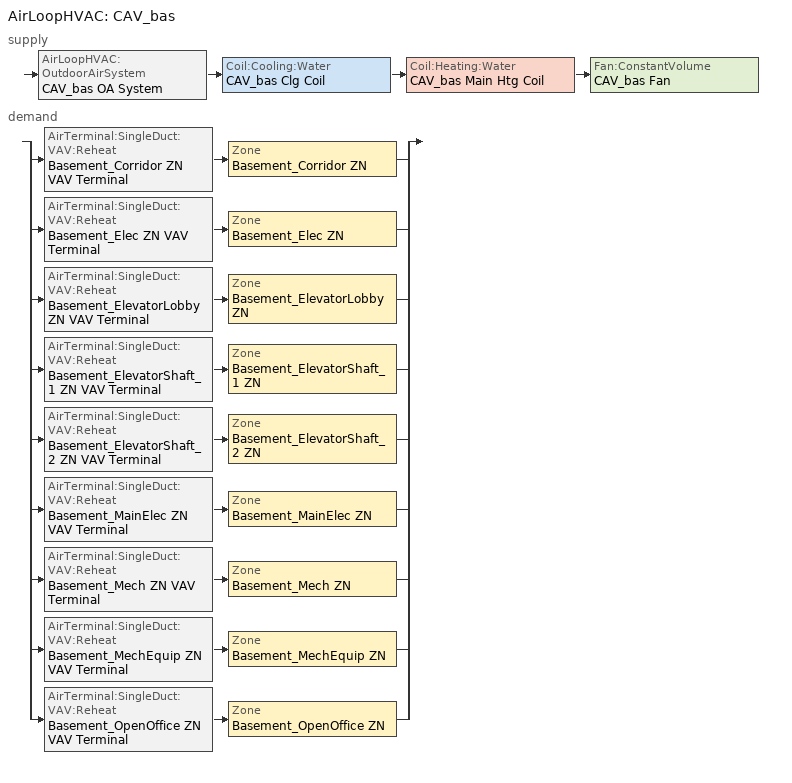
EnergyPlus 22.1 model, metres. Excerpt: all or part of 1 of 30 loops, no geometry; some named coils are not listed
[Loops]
AirLoopHVAC 'CAV_bas'
 supply: AirLoopHVAC:OutdoorAirSystem 'CAV_bas OA System' > Coil:Cooling:Water 'CAV_bas Clg Coil' > Coil:Heating:Water 'CAV_bas Main Htg Coil' > Fan:ConstantVolume 'CAV_bas Fan'
 demand: split
  | AirTerminal:SingleDuct:VAV:Reheat 'Basement_Corridor ZN VAV Terminal' > Zone 'Basement_Corridor ZN'
  | AirTerminal:SingleDuct:VAV:Reheat 'Basement_Elec ZN VAV Terminal' > Zone 'Basement_Elec ZN'
  | AirTerminal:SingleDuct:VAV:Reheat 'Basement_ElevatorLobby ZN VAV Terminal' > Zone 'Basement_ElevatorLobby ZN'
  | AirTerminal:SingleDuct:VAV:Reheat 'Basement_ElevatorShaft_1 ZN VAV Terminal' > Zone 'Basement_ElevatorShaft_1 ZN'
  | AirTerminal:SingleDuct:VAV:Reheat 'Basement_ElevatorShaft_2 ZN VAV Terminal' > Zone 'Basement_ElevatorShaft_2 ZN'
  | AirTerminal:SingleDuct:VAV:Reheat 'Basement_MainElec ZN VAV Terminal' > Zone 'Basement_MainElec ZN'
  | AirTerminal:SingleDuct:VAV:Reheat 'Basement_Mech ZN VAV Terminal' > Zone 'Basement_Mech ZN'
  | AirTerminal:SingleDuct:VAV:Reheat 'Basement_MechEquip ZN VAV Terminal' > Zone 'Basement_MechEquip ZN'
  | AirTerminal:SingleDuct:VAV:Reheat 'Basement_OpenOffice ZN VAV Terminal' > Zone 'Basement_OpenOffice ZN'
[ZoneControl:Thermostat] Temperature Difference Between Cutout And Setpoint {deltaC}=0
Name | Zone or ZoneList | Control Type Schedule | Control 1
Basement_Corridor ZN Thermostat | Basement_Corridor ZN | Basement_Corridor ZN Thermostat Schedule | Corridor Thermostat 1
Basement_Elec ZN Thermostat | Basement_Elec ZN | Basement_Elec ZN Thermostat Schedule | Elec/MechRoom Thermostat 1
Basement_ElevatorLobby ZN Thermostat | Basement_ElevatorLobby ZN | Basement_ElevatorLobby ZN Thermostat Schedule | Elevator Lobby Thermostat 1
Basement_MainElec ZN Thermostat | Basement_MainElec ZN | Basement_MainElec ZN Thermostat Schedule | Main Electrical Thermostat 1
Basement_Mech ZN Thermostat | Basement_Mech ZN | Basement_Mech ZN Thermostat Schedule | Elec/MechRoom Thermostat 2
Basement_MechEquip ZN Thermostat | Basement_MechEquip ZN | Basement_MechEquip ZN Thermostat Schedule | Main Mechanical Thermostat 1
Basement_OpenOffice ZN Thermostat | Basement_OpenOffice ZN | Basement_OpenOffice ZN Thermostat Schedule | OpenOffice Thermostat 1
[ThermostatSetpoint:DualSetpoint]
Name | Heating Setpoint Temperature Schedule | Cooling Setpoint Temperature Schedule
Corridor Thermostat 1; Elec/MechRoom Thermostat 1; Elevator Lobby Thermostat 1; Main Electrical Thermostat 1; Elec/MechRoom Thermostat 2; Main Mechanical Thermostat 1 | OfficeLarge HTGSETP_SCH_YES_OPTIMUM | OfficeLarge CLGSETP_SCH_NO_SETBACK
OpenOffice Thermostat 1 | OfficeLarge HTGSETP_SCH_YES_OPTIMUM - occupant standby mode | OfficeLarge CLGSETP_SCH_NO_SETBACK - occupant standby mode
[AirTerminal:SingleDuct:VAV:Reheat] Availability Schedule=Always On Discrete; Maximum Air Flow Rate {m3/s}=Autosize; Fixed Minimum Air Flow Rate {m3/s}=0; Maximum Hot Water or Steam Flow Rate {m3/s}=Autosize; Minimum Hot Water or Steam Flow Rate {m3/s}=0; Convergence Tolerance=0.001; Damper Heating Action=ReverseWithLimits; Maximum Flow per Zone Floor Area During Reheat {m3/s-m2}=0; Maximum Flow Fraction During Reheat=0.5; Maximum Reheat Air Temperature {C}=50
Name | Zone Minimum Air Flow Input Method | Constant Minimum Air Flow Fraction | Reheat Coil | Minimum Air Flow Fraction Schedule
Basement_Corridor ZN VAV Terminal | Constant | 0.2 | Basement_Corridor ZN Reheat Coil
Basement_Elec ZN VAV Terminal | Constant | 0.2 | Basement_Elec ZN Reheat Coil
Basement_ElevatorLobby ZN VAV Terminal | Constant | 0.2 | Basement_ElevatorLobby ZN Reheat Coil
Basement_ElevatorShaft_1 ZN VAV Terminal | Constant | 0.2 | Basement_ElevatorShaft_1 ZN Reheat Coil
Basement_ElevatorShaft_2 ZN VAV Terminal | Constant | 0.2 | Basement_ElevatorShaft_2 ZN Reheat Coil
Basement_MainElec ZN VAV Terminal | Constant | 0.2 | Basement_MainElec ZN Reheat Coil
Basement_Mech ZN VAV Terminal | Constant | 0.2 | Basement_Mech ZN Reheat Coil
Basement_MechEquip ZN VAV Terminal | Constant | 0.2 | Basement_MechEquip ZN Reheat Coil
Basement_OpenOffice ZN VAV Terminal | Scheduled | 0 | Basement_OpenOffice ZN Reheat Coil | Basement_OpenOffice ZN VAV Terminal - MDP - adjusted
[Coil:Heating:Water]
CAV_bas Main Htg Coil: Availability Schedule=Always On Discrete; U-Factor Times Area Value {W/K}=Autosize; Maximum Water Flow Rate {m3/s}=Autosize; Performance Input Method=UFactorTimesAreaAndDesignWaterFlowRate; Rated Capacity {W}=Autosize; Rated Inlet Water Temperature {C}=82.2222; Rated Inlet Air Temperature {C}=7.22222; Rated Outlet Water Temperature {C}=71.1111; Rated Outlet Air Temperature {C}=16.6667; Rated Ratio for Air and Water Convection=0.5
[Zone equipment]
Basement_Corridor ZN: Basement_Corridor ZN VAV Terminal
Basement_Elec ZN: Basement_Elec ZN VAV Terminal
Basement_ElevatorLobby ZN: Basement_ElevatorLobby ZN VAV Terminal
Basement_ElevatorShaft_1 ZN: Basement_ElevatorShaft_1 ZN VAV Terminal
Basement_ElevatorShaft_2 ZN: Basement_ElevatorShaft_2 ZN VAV Terminal
Basement_MainElec ZN: Basement_MainElec ZN VAV Terminal
Basement_Mech ZN: Basement_Mech ZN VAV Terminal
Basement_MechEquip ZN: Basement_MechEquip ZN VAV Terminal
Basement_OpenOffice ZN: Basement_OpenOffice ZN VAV Terminal
[Sizing:Zone] Zone Cooling Design Supply Air Temperature Input Method=SupplyAirTemperature; Zone Cooling Design Supply Air Temperature {C}=12.7778; Zone Cooling Design Supply Air Temperature Difference {deltaC}=11.11; Zone Heating Design Supply Air Temperature Input Method=SupplyAirTemperature; Zone Heating Design Supply Air Temperature {C}=50; Zone Heating Design Supply Air Temperature Difference {deltaC}=11.11; Zone Cooling Design Supply Air Humidity Ratio {kgWater/kgDryAir}=0.0085; Zone Heating Design Supply Air Humidity Ratio {kgWater/kgDryAir}=0.008; Cooling Design Air Flow Method=DesignDayWithLimit; Cooling Design Air Flow Rate {m3/s}=0; Cooling Minimum Air Flow per Zone Floor Area {m3/s-m2}=0.000762; Cooling Minimum Air Flow {m3/s}=0; Cooling Minimum Air Flow Fraction=0; Heating Design Air Flow Method=DesignDay; Heating Design Air Flow Rate {m3/s}=0; Heating Maximum Air Flow per Zone Floor Area {m3/s-m2}=0.002032; Heating Maximum Air Flow {m3/s}=0.141576; Heating Maximum Air Flow Fraction=1; Account for Dedicated Outdoor Air System=No
Name | Design Specification Outdoor Air Object
Basement_Corridor ZN | Corridor Ventilation
Basement_Elec ZN; Basement_Mech ZN | Elec/MechRoom Ventilation
Basement_ElevatorLobby ZN | Elevator Lobby Ventilation
Basement_ElevatorShaft_1 ZN; Basement_ElevatorShaft_2 ZN | Elevator Shaft Ventilation
Basement_MainElec ZN | Main Electrical Ventilation
Basement_MechEquip ZN | Main Mechanical Ventilation
Basement_OpenOffice ZN | OpenOffice Ventilation
[DesignSpecification:OutdoorAir] Outdoor Air Method=Sum; Outdoor Air Flow per Zone {m3/s}=0; Outdoor Air Flow Air Changes per Hour {1/hr}=0
Name | Outdoor Air Flow per Person {m3/s-person} | Outdoor Air Flow per Zone Floor Area {m3/s-m2}
Corridor Ventilation | 0 | 0.0003048
Elec/MechRoom Ventilation; Main Electrical Ventilation; Main Mechanical Ventilation | 0 | 0.0006096
Elevator Lobby Ventilation; OpenOffice Ventilation | 0.00235974 | 0.0003048
Elevator Shaft Ventilation | 0 | 0
[Coil:Cooling:Water]
CAV_bas Clg Coil: Availability Schedule=Always On Discrete; Design Water Flow Rate {m3/s}=Autosize; Design Air Flow Rate {m3/s}=Autosize; Design Inlet Water Temperature {C}=Autosize; Design Inlet Air Temperature {C}=Autosize; Design Outlet Air Temperature {C}=Autosize; Design Inlet Air Humidity Ratio {kgWater/kgDryAir}=Autosize; Design Outlet Air Humidity Ratio {kgWater/kgDryAir}=Autosize; Type of Analysis=SimpleAnalysis; Heat Exchanger Configuration=CrossFlow
[AirLoopHVAC]
CAV_bas: Design Supply Air Flow Rate {m3/s}=AutoSize; Design Return Air Flow Fraction of Supply Air Flow=1
[Sizing:System]
CAV_bas: Type of Load to Size On=Sensible; Design Outdoor Air Flow Rate {m3/s}=Autosize; Central Heating Maximum System Air Flow Ratio=1; Preheat Design Temperature {C}=7.22222; Preheat Design Humidity Ratio {kgWater/kgDryAir}=0.008; Precool Design Temperature {C}=12.7778; Precool Design Humidity Ratio {kgWater/kgDryAir}=0.008; Central Cooling Design Supply Air Temperature {C}=12.7778; Central Heating Design Supply Air Temperature {C}=16.6667; Type of Zone Sum to Use=Coincident; 100% Outdoor Air in Cooling=No; 100% Outdoor Air in Heating=No; Central Cooling Design Supply Air Humidity Ratio {kgWater/kgDryAir}=0.0085; Central Heating Design Supply Air Humidity Ratio {kgWater/kgDryAir}=0.008; Cooling Supply Air Flow Rate Method=DesignDay; Cooling Supply Air Flow Rate {m3/s}=0; Cooling Supply Air Flow Rate Per Floor Area {m3/s-m2}=0.00996765; Cooling Fraction of Autosized Cooling Supply Air Flow Rate=1; Cooling Supply Air Flow Rate Per Unit Cooling Capacity {m3/s-W}=3.94755e-05; Heating Supply Air Flow Rate Method=DesignDay; Heating Supply Air Flow Rate {m3/s}=0; Heating Supply Air Flow Rate Per Floor Area {m3/s-m2}=0.00996765; Heating Fraction of Autosized Heating Supply Air Flow Rate=1; Heating Fraction of Autosized Cooling Supply Air Flow Rate=1; Heating Supply Air Flow Rate Per Unit Heating Capacity {m3/s-W}=3.15882e-05; System Outdoor Air Method=ZoneSum; Zone Maximum Outdoor Air Fraction=1; Cooling Design Capacity Method=CoolingDesignCapacity; Cooling Design Capacity {W}=Autosize; Cooling Design Capacity Per Floor Area {W/m2}=234.7; Fraction of Autosized Cooling Design Capacity=1; Heating Design Capacity Method=HeatingDesignCapacity; Heating Design Capacity {W}=Autosize; Heating Design Capacity Per Floor Area {W/m2}=157; Fraction of Autosized Heating Design Capacity=1; Central Cooling Capacity Control Method=OnOff; Occupant Diversity=Autosize
[Controller:WaterCoil] Control Variable=Temperature; Actuator Variable=Flow; Maximum Actuated Flow {m3/s}=Autosize; Minimum Actuated Flow {m3/s}=0
Name | Action | Controller Convergence Tolerance {deltaC}
CAV_bas Clg Coil Controller | Reverse | Autosize
CAV_bas Main Htg Coil Controller | Normal | 0.0001
[Controller:OutdoorAir]
CAV_bas OA Controller: Minimum Outdoor Air Flow Rate {m3/s}=Autosize; Maximum Outdoor Air Flow Rate {m3/s}=Autosize; Economizer Control Type=DifferentialDryBulb; Economizer Control Action Type=ModulateFlow; Lockout Type=LockoutWithHeating; Minimum Limit Type=FixedMinimum; Minimum Outdoor Air Schedule=OfficeLarge HVACOperationSchd; Minimum Fraction of Outdoor Air Schedule=OfficeLarge MinOA_MotorizedDamper_Sched; Mechanical Ventilation Controller=CAV_bas Vent Controller; High Humidity Control=No; High Humidity Outdoor Air Flow Ratio=1; Control High Indoor Humidity Based on Outdoor Humidity Ratio=Yes; Heat Recovery Bypass Control Type=BypassWhenOAFlowGreaterThanMinimum
[Controller:MechanicalVentilation]
CAV_bas Vent Controller: Availability Schedule=OfficeLarge HVACOperationSchd; Demand Controlled Ventilation=No; System Outdoor Air Method=ZoneSum; Zone or ZoneList Name 1=Basement_Corridor ZN; Design Specification Outdoor Air Object Name 1=Corridor Ventilation; Zone or ZoneList Name 2=Basement_Elec ZN; Design Specification Outdoor Air Object Name 2=Elec/MechRoom Ventilation; Zone or ZoneList Name 3=Basement_ElevatorLobby ZN; Design Specification Outdoor Air Object Name 3=Elevator Lobby Ventilation; Zone or ZoneList Name 4=Basement_ElevatorShaft_1 ZN; Design Specification Outdoor Air Object Name 4=Elevator Shaft Ventilation; Zone or ZoneList Name 5=Basement_ElevatorShaft_2 ZN; Design Specification Outdoor Air Object Name 5=Elevator Shaft Ventilation; Zone or ZoneList Name 6=Basement_MainElec ZN; Design Specification Outdoor Air Object Name 6=Main Electrical Ventilation; Zone or ZoneList Name 7=Basement_Mech ZN; Design Specification Outdoor Air Object Name 7=Elec/MechRoom Ventilation; Zone or ZoneList Name 8=Basement_MechEquip ZN; Design Specification Outdoor Air Object Name 8=Main Mechanical Ventilation; Zone or ZoneList Name 9=Basement_OpenOffice ZN; Design Specification Outdoor Air Object Name 9=OpenOffice Ventilation
[HeatExchanger:AirToAir:SensibleAndLatent]
CAV_bas ERV: Availability Schedule=Always On Discrete; Nominal Supply Air Flow Rate {m3/s}=Autosize; Sensible Effectiveness at 100% Heating Air Flow=0.7; Latent Effectiveness at 100% Heating Air Flow=0.6; Sensible Effectiveness at 75% Heating Air Flow=0.7; Latent Effectiveness at 75% Heating Air Flow=0.6; Sensible Effectiveness at 100% Cooling Air Flow=0.75; Latent Effectiveness at 100% Cooling Air Flow=0.6; Sensible Effectiveness at 75% Cooling Air Flow=0.75; Latent Effectiveness at 75% Cooling Air Flow=0.6; Nominal Electric Power {W}=743.999; Supply Air Outlet Temperature Control=Yes; Heat Exchanger Type=Rotary; Frost Control Type=ExhaustOnly; Threshold Temperature {C}=-23.3; Initial Defrost Time Fraction=0.167; Rate of Defrost Time Fraction Increase {1/K}=1.44; Economizer Lockout=Yes
[SetpointManager:OutdoorAirPretreat]
Setpoint Manager Outdoor Air Pretreat 1: Control Variable=Temperature; Minimum Setpoint Temperature {C}=-99; Maximum Setpoint Temperature {C}=99; Minimum Setpoint Humidity Ratio {kgWater/kgDryAir}=1e-05; Maximum Setpoint Humidity Ratio {kgWater/kgDryAir}=1; Setpoint Node or NodeList=CAV_bas ERV Primary Outlet Air Node
[SetpointManager:MixedAir] Control Variable=Temperature
Name | Setpoint Node or NodeList
CAV_bas Mixed Air Node OS Default SPM | CAV_bas Mixed Air Node
CAV_bas Clg Coil Outlet Air Node OS Default SPM | CAV_bas Clg Coil Outlet Air Node
CAV_bas Main Htg Coil Outlet Air Node OS Default SPM | CAV_bas Main Htg Coil Outlet Air Node
[Fan:ConstantVolume]
CAV_bas Fan: Availability Schedule=OfficeLarge HVACOperationSchd; Fan Total Efficiency=0.56225; Pressure Rise {Pa}=622.722; Maximum Flow Rate {m3/s}=AutoSize; Motor Efficiency=0.865; Motor In Airstream Fraction=1
[SetpointManager:Scheduled]
CAV_bas Supply Air Setpoint Manager: Control Variable=Temperature; Schedule=Supply Air Temp - 55.0F; Setpoint Node or NodeList=CAV_bas Supply Outlet Node
[EnergyManagementSystem:Program]
ems_F38_Skylobby_story_VAV_WITH_REHEAT_OptimumStartProg1: IF DaylightSavings==0 && DayOfWeek>1 && Hour==5 && OAT_4<23.9 && OAT_4>1.7; SET ems_F38_Skylobby_story_VAV_WITH_REHEAT_ClgSch1 = 29.4; SET ems_F38_Skylobby_story_VAV_WITH_REHEAT_HtgSch1 = 15.6; ELSEIF DaylightSavings==0 && DayOfWeek==1 && Hour==7 && OAT_4<23.9 && OAT_4>1.7; SET ems_F38_Skylobby_story_VAV_WITH_REHEAT_ClgSch1 = 29.4; SET ems_F38_Skylobby_story_VAV_WITH_REHEAT_HtgSch1 = 15.6; ELSEIF DaylightSavings==1 && DayOfWeek>1 && Hour==4 && OAT_4<23.9 && OAT_4>1.7; SET ems_F38_Skylobby_story_VAV_WITH_REHEAT_ClgSch1 = 29.4; SET ems_F38_Skylobby_story_VAV_WITH_REHEAT_HtgSch1 = 15.6; ELSEIF DaylightSavings==1 && DayOfWeek==1 && Hour==6 && OAT_4<23.9 && OAT_4>1.7; SET ems_F38_Skylobby_story_VAV_WITH_REHEAT_ClgSch1 = 29.4; SET ems_F38_Skylobby_story_VAV_WITH_REHEAT_HtgSch1 = 15.6; ELSE; SET ems_F38_Skylobby_story_VAV_WITH_REHEAT_ClgSch1 = NULL; SET ems_F38_Skylobby_story_VAV_WITH_REHEAT_HtgSch1 = NULL; ENDIF
ems_F40_F47_Resi_mid_story_DOAS_OptimumStartProg0: IF DaylightSavings==0 && DayOfWeek>1 && Hour==5 && OAT_6<23.9 && OAT_6>1.7; SET ems_F40_F47_Resi_mid_story_DOAS_ClgSch0 = 29.4; SET ems_F40_F47_Resi_mid_story_DOAS_HtgSch0 = 15.6; ELSEIF DaylightSavings==0 && DayOfWeek==1 && Hour==7 && OAT_6<23.9 && OAT_6>1.7; SET ems_F40_F47_Resi_mid_story_DOAS_ClgSch0 = 29.4; SET ems_F40_F47_Resi_mid_story_DOAS_HtgSch0 = 15.6; ELSEIF DaylightSavings==1 && DayOfWeek>1 && Hour==4 && OAT_6<23.9 && OAT_6>1.7; SET ems_F40_F47_Resi_mid_story_DOAS_ClgSch0 = 29.4; SET ems_F40_F47_Resi_mid_story_DOAS_HtgSch0 = 15.6; ELSEIF DaylightSavings==1 && DayOfWeek==1 && Hour==6 && OAT_6<23.9 && OAT_6>1.7; SET ems_F40_F47_Resi_mid_story_DOAS_ClgSch0 = 29.4; SET ems_F40_F47_Resi_mid_story_DOAS_HtgSch0 = 15.6; ELSE; SET ems_F40_F47_Resi_mid_story_DOAS_ClgSch0 = NULL; SET ems_F40_F47_Resi_mid_story_DOAS_HtgSch0 = NULL; ENDIF
ems_F40_F47_Resi_mid_story_DOAS_OptimumStartProg1: IF DaylightSavings==0 && DayOfWeek>1 && Hour==5 && OAT_6<23.9 && OAT_6>1.7; SET ems_F40_F47_Resi_mid_story_DOAS_ClgSch1 = 29.4; SET ems_F40_F47_Resi_mid_story_DOAS_HtgSch1 = 15.6; ELSEIF DaylightSavings==0 && DayOfWeek==1 && Hour==7 && OAT_6<23.9 && OAT_6>1.7; SET ems_F40_F47_Resi_mid_story_DOAS_ClgSch1 = 29.4; SET ems_F40_F47_Resi_mid_story_DOAS_HtgSch1 = 15.6; ELSEIF DaylightSavings==1 && DayOfWeek>1 && Hour==4 && OAT_6<23.9 && OAT_6>1.7; SET ems_F40_F47_Resi_mid_story_DOAS_ClgSch1 = 29.4; SET ems_F40_F47_Resi_mid_story_DOAS_HtgSch1 = 15.6; ELSEIF DaylightSavings==1 && DayOfWeek==1 && Hour==6 && OAT_6<23.9 && OAT_6>1.7; SET ems_F40_F47_Resi_mid_story_DOAS_ClgSch1 = 29.4; SET ems_F40_F47_Resi_mid_story_DOAS_HtgSch1 = 15.6; ELSE; SET ems_F40_F47_Resi_mid_story_DOAS_ClgSch1 = NULL; SET ems_F40_F47_Resi_mid_story_DOAS_HtgSch1 = NULL; ENDIF
ems_F48_F55_Resi_mid_story_DOAS_OptimumStartProg0: IF DaylightSavings==0 && DayOfWeek>1 && Hour==5 && OAT_7<23.9 && OAT_7>1.7; SET ems_F48_F55_Resi_mid_story_DOAS_ClgSch0 = 29.4; SET ems_F48_F55_Resi_mid_story_DOAS_HtgSch0 = 15.6; ELSEIF DaylightSavings==0 && DayOfWeek==1 && Hour==7 && OAT_7<23.9 && OAT_7>1.7; SET ems_F48_F55_Resi_mid_story_DOAS_ClgSch0 = 29.4; SET ems_F48_F55_Resi_mid_story_DOAS_HtgSch0 = 15.6; ELSEIF DaylightSavings==1 && DayOfWeek>1 && Hour==4 && OAT_7<23.9 && OAT_7>1.7; SET ems_F48_F55_Resi_mid_story_DOAS_ClgSch0 = 29.4; SET ems_F48_F55_Resi_mid_story_DOAS_HtgSch0 = 15.6; ELSEIF DaylightSavings==1 && DayOfWeek==1 && Hour==6 && OAT_7<23.9 && OAT_7>1.7; SET ems_F48_F55_Resi_mid_story_DOAS_ClgSch0 = 29.4; SET ems_F48_F55_Resi_mid_story_DOAS_HtgSch0 = 15.6; ELSE; SET ems_F48_F55_Resi_mid_story_DOAS_ClgSch0 = NULL; SET ems_F48_F55_Resi_mid_story_DOAS_HtgSch0 = NULL; ENDIF
ems_F48_F55_Resi_mid_story_DOAS_OptimumStartProg1: IF DaylightSavings==0 && DayOfWeek>1 && Hour==5 && OAT_7<23.9 && OAT_7>1.7; SET ems_F48_F55_Resi_mid_story_DOAS_ClgSch1 = 29.4; SET ems_F48_F55_Resi_mid_story_DOAS_HtgSch1 = 15.6; ELSEIF DaylightSavings==0 && DayOfWeek==1 && Hour==7 && OAT_7<23.9 && OAT_7>1.7; SET ems_F48_F55_Resi_mid_story_DOAS_ClgSch1 = 29.4; SET ems_F48_F55_Resi_mid_story_DOAS_HtgSch1 = 15.6; ELSEIF DaylightSavings==1 && DayOfWeek>1 && Hour==4 && OAT_7<23.9 && OAT_7>1.7; SET ems_F48_F55_Resi_mid_story_DOAS_ClgSch1 = 29.4; SET ems_F48_F55_Resi_mid_story_DOAS_HtgSch1 = 15.6; ELSEIF DaylightSavings==1 && DayOfWeek==1 && Hour==6 && OAT_7<23.9 && OAT_7>1.7; SET ems_F48_F55_Resi_mid_story_DOAS_ClgSch1 = 29.4; SET ems_F48_F55_Resi_mid_story_DOAS_HtgSch1 = 15.6; ELSE; SET ems_F48_F55_Resi_mid_story_DOAS_ClgSch1 = NULL; SET ems_F48_F55_Resi_mid_story_DOAS_HtgSch1 = NULL; ENDIF
ems_F4_F12_Office_story_VAV_WITH_REHEAT_OptimumStartProg0: IF DaylightSavings==0 && DayOfWeek>1 && Hour==5 && OAT_5<23.9 && OAT_5>1.7; SET ems_F4_F12_Office_story_VAV_WITH_REHEAT_ClgSch0 = 29.4; SET ems_F4_F12_Office_story_VAV_WITH_REHEAT_HtgSch0 = 15.6; ELSEIF DaylightSavings==0 && DayOfWeek==1 && Hour==7 && OAT_5<23.9 && OAT_5>1.7; SET ems_F4_F12_Office_story_VAV_WITH_REHEAT_ClgSch0 = 29.4; SET ems_F4_F12_Office_story_VAV_WITH_REHEAT_HtgSch0 = 15.6; ELSEIF DaylightSavings==1 && DayOfWeek>1 && Hour==4 && OAT_5<23.9 && OAT_5>1.7; SET ems_F4_F12_Office_story_VAV_WITH_REHEAT_ClgSch0 = 29.4; SET ems_F4_F12_Office_story_VAV_WITH_REHEAT_HtgSch0 = 15.6; ELSEIF DaylightSavings==1 && DayOfWeek==1 && Hour==6 && OAT_5<23.9 && OAT_5>1.7; SET ems_F4_F12_Office_story_VAV_WITH_REHEAT_ClgSch0 = 29.4; SET ems_F4_F12_Office_story_VAV_WITH_REHEAT_HtgSch0 = 15.6; ELSE; SET ems_F4_F12_Office_story_VAV_WITH_REHEAT_ClgSch0 = NULL; SET ems_F4_F12_Office_story_VAV_WITH_REHEAT_HtgSch0 = NULL; ENDIF
ems_F4_F12_Office_story_VAV_WITH_REHEAT_OptimumStartProg1: IF DaylightSavings==0 && DayOfWeek>1 && Hour==5 && OAT_5<23.9 && OAT_5>1.7; SET ems_F4_F12_Office_story_VAV_WITH_REHEAT_ClgSch1 = 29.4; SET ems_F4_F12_Office_story_VAV_WITH_REHEAT_HtgSch1 = 15.6; ELSEIF DaylightSavings==0 && DayOfWeek==1 && Hour==7 && OAT_5<23.9 && OAT_5>1.7; SET ems_F4_F12_Office_story_VAV_WITH_REHEAT_ClgSch1 = 29.4; SET ems_F4_F12_Office_story_VAV_WITH_REHEAT_HtgSch1 = 15.6; ELSEIF DaylightSavings==1 && DayOfWeek>1 && Hour==4 && OAT_5<23.9 && OAT_5>1.7; SET ems_F4_F12_Office_story_VAV_WITH_REHEAT_ClgSch1 = 29.4; SET ems_F4_F12_Office_story_VAV_WITH_REHEAT_HtgSch1 = 15.6; ELSEIF DaylightSavings==1 && DayOfWeek==1 && Hour==6 && OAT_5<23.9 && OAT_5>1.7; SET ems_F4_F12_Office_story_VAV_WITH_REHEAT_ClgSch1 = 29.4; SET ems_F4_F12_Office_story_VAV_WITH_REHEAT_HtgSch1 = 15.6; ELSE; SET ems_F4_F12_Office_story_VAV_WITH_REHEAT_ClgSch1 = NULL; SET ems_F4_F12_Office_story_VAV_WITH_REHEAT_HtgSch1 = NULL; ENDIF
ems_Hotel_Common_Areas_VAV_WITH_REHEAT_OptimumStartProg0: IF DaylightSavings==0 && DayOfWeek>1 && Hour==5 && OAT_8<23.9 && OAT_8>1.7; SET ems_Hotel_Common_Areas_VAV_WITH_REHEAT_ClgSch0 = 29.4; SET ems_Hotel_Common_Areas_VAV_WITH_REHEAT_HtgSch0 = 15.6; ELSEIF DaylightSavings==0 && DayOfWeek==1 && Hour==7 && OAT_8<23.9 && OAT_8>1.7; SET ems_Hotel_Common_Areas_VAV_WITH_REHEAT_ClgSch0 = 29.4; SET ems_Hotel_Common_Areas_VAV_WITH_REHEAT_HtgSch0 = 15.6; ELSEIF DaylightSavings==1 && DayOfWeek>1 && Hour==4 && OAT_8<23.9 && OAT_8>1.7; SET ems_Hotel_Common_Areas_VAV_WITH_REHEAT_ClgSch0 = 29.4; SET ems_Hotel_Common_Areas_VAV_WITH_REHEAT_HtgSch0 = 15.6; ELSEIF DaylightSavings==1 && DayOfWeek==1 && Hour==6 && OAT_8<23.9 && OAT_8>1.7; SET ems_Hotel_Common_Areas_VAV_WITH_REHEAT_ClgSch0 = 29.4; SET ems_Hotel_Common_Areas_VAV_WITH_REHEAT_HtgSch0 = 15.6; ELSE; SET ems_Hotel_Common_Areas_VAV_WITH_REHEAT_ClgSch0 = NULL; SET ems_Hotel_Common_Areas_VAV_WITH_REHEAT_HtgSch0 = NULL; ENDIF
ems_Hotel_Common_Areas_VAV_WITH_REHEAT_OptimumStartProg1: IF DaylightSavings==0 && DayOfWeek>1 && Hour==5 && OAT_8<23.9 && OAT_8>1.7; SET ems_Hotel_Common_Areas_VAV_WITH_REHEAT_ClgSch1 = 29.4; SET ems_Hotel_Common_Areas_VAV_WITH_REHEAT_HtgSch1 = 15.6; ELSEIF DaylightSavings==0 && DayOfWeek==1 && Hour==7 && OAT_8<23.9 && OAT_8>1.7; SET ems_Hotel_Common_Areas_VAV_WITH_REHEAT_ClgSch1 = 29.4; SET ems_Hotel_Common_Areas_VAV_WITH_REHEAT_HtgSch1 = 15.6; ELSEIF DaylightSavings==1 && DayOfWeek>1 && Hour==4 && OAT_8<23.9 && OAT_8>1.7; SET ems_Hotel_Common_Areas_VAV_WITH_REHEAT_ClgSch1 = 29.4; SET ems_Hotel_Common_Areas_VAV_WITH_REHEAT_HtgSch1 = 15.6; ELSEIF DaylightSavings==1 && DayOfWeek==1 && Hour==6 && OAT_8<23.9 && OAT_8>1.7; SET ems_Hotel_Common_Areas_VAV_WITH_REHEAT_ClgSch1 = 29.4; SET ems_Hotel_Common_Areas_VAV_WITH_REHEAT_HtgSch1 = 15.6; ELSE; SET ems_Hotel_Common_Areas_VAV_WITH_REHEAT_ClgSch1 = NULL; SET ems_Hotel_Common_Areas_VAV_WITH_REHEAT_HtgSch1 = NULL; ENDIF
ems_Retail_F1_story_VAV_WITH_REHEAT_OptimumStartProg0: IF DaylightSavings==0 && DayOfWeek>1 && Hour==5 && OAT_9<23.9 && OAT_9>1.7; SET ems_Retail_F1_story_VAV_WITH_REHEAT_ClgSch0 = 29.4; SET ems_Retail_F1_story_VAV_WITH_REHEAT_HtgSch0 = 15.6; ELSEIF DaylightSavings==0 && DayOfWeek==1 && Hour==7 && OAT_9<23.9 && OAT_9>1.7; SET ems_Retail_F1_story_VAV_WITH_REHEAT_ClgSch0 = 29.4; SET ems_Retail_F1_story_VAV_WITH_REHEAT_HtgSch0 = 15.6; ELSEIF DaylightSavings==1 && DayOfWeek>1 && Hour==4 && OAT_9<23.9 && OAT_9>1.7; SET ems_Retail_F1_story_VAV_WITH_REHEAT_ClgSch0 = 29.4; SET ems_Retail_F1_story_VAV_WITH_REHEAT_HtgSch0 = 15.6; ELSEIF DaylightSavings==1 && DayOfWeek==1 && Hour==6 && OAT_9<23.9 && OAT_9>1.7; SET ems_Retail_F1_story_VAV_WITH_REHEAT_ClgSch0 = 29.4; SET ems_Retail_F1_story_VAV_WITH_REHEAT_HtgSch0 = 15.6; ELSE; SET ems_Retail_F1_story_VAV_WITH_REHEAT_ClgSch0 = NULL; SET ems_Retail_F1_story_VAV_WITH_REHEAT_HtgSch0 = NULL; ENDIF
ems_Retail_F1_story_VAV_WITH_REHEAT_OptimumStartProg1: IF DaylightSavings==0 && DayOfWeek>1 && Hour==5 && OAT_9<23.9 && OAT_9>1.7; SET ems_Retail_F1_story_VAV_WITH_REHEAT_ClgSch1 = 29.4; SET ems_Retail_F1_story_VAV_WITH_REHEAT_HtgSch1 = 15.6; ELSEIF DaylightSavings==0 && DayOfWeek==1 && Hour==7 && OAT_9<23.9 && OAT_9>1.7; SET ems_Retail_F1_story_VAV_WITH_REHEAT_ClgSch1 = 29.4; SET ems_Retail_F1_story_VAV_WITH_REHEAT_HtgSch1 = 15.6; ELSEIF DaylightSavings==1 && DayOfWeek>1 && Hour==4 && OAT_9<23.9 && OAT_9>1.7; SET ems_Retail_F1_story_VAV_WITH_REHEAT_ClgSch1 = 29.4; SET ems_Retail_F1_story_VAV_WITH_REHEAT_HtgSch1 = 15.6; ELSEIF DaylightSavings==1 && DayOfWeek==1 && Hour==6 && OAT_9<23.9 && OAT_9>1.7; SET ems_Retail_F1_story_VAV_WITH_REHEAT_ClgSch1 = 29.4; SET ems_Retail_F1_story_VAV_WITH_REHEAT_HtgSch1 = 15.6; ELSE; SET ems_Retail_F1_story_VAV_WITH_REHEAT_ClgSch1 = NULL; SET ems_Retail_F1_story_VAV_WITH_REHEAT_HtgSch1 = NULL; ENDIF
ems_Retail_F1_story_VAV_WITH_REHEAT_OptimumStartProg2: IF DaylightSavings==0 && DayOfWeek>1 && Hour==5 && OAT_9<23.9 && OAT_9>1.7; SET ems_Retail_F1_story_VAV_WITH_REHEAT_ClgSch2 = 29.4; SET ems_Retail_F1_story_VAV_WITH_REHEAT_HtgSch2 = 15.6; ELSEIF DaylightSavings==0 && DayOfWeek==1 && Hour==7 && OAT_9<23.9 && OAT_9>1.7; SET ems_Retail_F1_story_VAV_WITH_REHEAT_ClgSch2 = 29.4; SET ems_Retail_F1_story_VAV_WITH_REHEAT_HtgSch2 = 15.6; ELSEIF DaylightSavings==1 && DayOfWeek>1 && Hour==4 && OAT_9<23.9 && OAT_9>1.7; SET ems_Retail_F1_story_VAV_WITH_REHEAT_ClgSch2 = 29.4; SET ems_Retail_F1_story_VAV_WITH_REHEAT_HtgSch2 = 15.6; ELSEIF DaylightSavings==1 && DayOfWeek==1 && Hour==6 && OAT_9<23.9 && OAT_9>1.7; SET ems_Retail_F1_story_VAV_WITH_REHEAT_ClgSch2 = 29.4; SET ems_Retail_F1_story_VAV_WITH_REHEAT_HtgSch2 = 15.6; ELSE; SET ems_Retail_F1_story_VAV_WITH_REHEAT_ClgSch2 = NULL; SET ems_Retail_F1_story_VAV_WITH_REHEAT_HtgSch2 = NULL; ENDIF
ems_Retail_F1_story_VAV_WITH_REHEAT_OptimumStartProg3: IF DaylightSavings==0 && DayOfWeek>1 && Hour==5 && OAT_9<23.9 && OAT_9>1.7; SET ems_Retail_F1_story_VAV_WITH_REHEAT_ClgSch3 = 29.4; SET ems_Retail_F1_story_VAV_WITH_REHEAT_HtgSch3 = 15.6; ELSEIF DaylightSavings==0 && DayOfWeek==1 && Hour==7 && OAT_9<23.9 && OAT_9>1.7; SET ems_Retail_F1_story_VAV_WITH_REHEAT_ClgSch3 = 29.4; SET ems_Retail_F1_story_VAV_WITH_REHEAT_HtgSch3 = 15.6; ELSEIF DaylightSavings==1 && DayOfWeek>1 && Hour==4 && OAT_9<23.9 && OAT_9>1.7; SET ems_Retail_F1_story_VAV_WITH_REHEAT_ClgSch3 = 29.4; SET ems_Retail_F1_story_VAV_WITH_REHEAT_HtgSch3 = 15.6; ELSEIF DaylightSavings==1 && DayOfWeek==1 && Hour==6 && OAT_9<23.9 && OAT_9>1.7; SET ems_Retail_F1_story_VAV_WITH_REHEAT_ClgSch3 = 29.4; SET ems_Retail_F1_story_VAV_WITH_REHEAT_HtgSch3 = 15.6; ELSE; SET ems_Retail_F1_story_VAV_WITH_REHEAT_ClgSch3 = NULL; SET ems_Retail_F1_story_VAV_WITH_REHEAT_HtgSch3 = NULL; ENDIF
ems_Top_ElevatorMachineRm_ZN_ElevatorMachineRm_story_PSZ_AC_OptimumStartProg0: IF DaylightSavings==0 && DayOfWeek>1 && Hour==5 && OAT_10<23.9 && OAT_10>1.7; SET ems_Top_ElevatorMachineRm_ZN_ElevatorMachineRm_story_PSZ_AC_ClgSch0 = 29.4; SET ems_Top_ElevatorMachineRm_ZN_ElevatorMachineRm_story_PSZ_AC_HtgSch0 = 15.6; ELSEIF DaylightSavings==0 && DayOfWeek==1 && Hour==7 && OAT_10<23.9 && OAT_10>1.7; SET ems_Top_ElevatorMachineRm_ZN_ElevatorMachineRm_story_PSZ_AC_ClgSch0 = 29.4; SET ems_Top_ElevatorMachineRm_ZN_ElevatorMachineRm_story_PSZ_AC_HtgSch0 = 15.6; ELSEIF DaylightSavings==1 && DayOfWeek>1 && Hour==4 && OAT_10<23.9 && OAT_10>1.7; SET ems_Top_ElevatorMachineRm_ZN_ElevatorMachineRm_story_PSZ_AC_ClgSch0 = 29.4; SET ems_Top_ElevatorMachineRm_ZN_ElevatorMachineRm_story_PSZ_AC_HtgSch0 = 15.6; ELSEIF DaylightSavings==1 && DayOfWeek==1 && Hour==6 && OAT_10<23.9 && OAT_10>1.7; SET ems_Top_ElevatorMachineRm_ZN_ElevatorMachineRm_story_PSZ_AC_ClgSch0 = 29.4; SET ems_Top_ElevatorMachineRm_ZN_ElevatorMachineRm_story_PSZ_AC_HtgSch0 = 15.6; ELSE; SET ems_Top_ElevatorMachineRm_ZN_ElevatorMachineRm_story_PSZ_AC_ClgSch0 = NULL; SET ems_Top_ElevatorMachineRm_ZN_ElevatorMachineRm_story_PSZ_AC_HtgSch0 = NULL; ENDIF
[EnergyManagementSystem:ProgramCallingManager]
ems_F13_F21_Office_story_VAV_WITH_REHEAT_OptimumStartCallingManager0: BeginTimestepBeforePredictor; ems_F13_F21_Office_story_VAV_WITH_REHEAT_OptimumStartProg0
ems_F13_F21_Office_story_VAV_WITH_REHEAT_OptimumStartCallingManager1: BeginTimestepBeforePredictor; ems_F13_F21_Office_story_VAV_WITH_REHEAT_OptimumStartProg1
ems_F22_F30_Office_story_VAV_WITH_REHEAT_OptimumStartCallingManager0: BeginTimestepBeforePredictor; ems_F22_F30_Office_story_VAV_WITH_REHEAT_OptimumStartProg0
ems_F22_F30_Office_story_VAV_WITH_REHEAT_OptimumStartCallingManager1: BeginTimestepBeforePredictor; ems_F22_F30_Office_story_VAV_WITH_REHEAT_OptimumStartProg1
ems_F2_F3_Retail_F2_story_VAV_WITH_REHEAT_OptimumStartCallingManager0: BeginTimestepBeforePredictor; ems_F2_F3_Retail_F2_story_VAV_WITH_REHEAT_OptimumStartProg0
ems_F2_F3_Retail_F2_story_VAV_WITH_REHEAT_OptimumStartCallingManager1: BeginTimestepBeforePredictor; ems_F2_F3_Retail_F2_story_VAV_WITH_REHEAT_OptimumStartProg1
ems_F2_F3_Retail_F2_story_VAV_WITH_REHEAT_OptimumStartCallingManager2: BeginTimestepBeforePredictor; ems_F2_F3_Retail_F2_story_VAV_WITH_REHEAT_OptimumStartProg2
ems_F31_F37_Office_story_VAV_WITH_REHEAT_OptimumStartCallingManager0: BeginTimestepBeforePredictor; ems_F31_F37_Office_story_VAV_WITH_REHEAT_OptimumStartProg0
ems_F31_F37_Office_story_VAV_WITH_REHEAT_OptimumStartCallingManager1: BeginTimestepBeforePredictor; ems_F31_F37_Office_story_VAV_WITH_REHEAT_OptimumStartProg1
ems_F38_Skylobby_story_VAV_WITH_REHEAT_OptimumStartCallingManager0: BeginTimestepBeforePredictor; ems_F38_Skylobby_story_VAV_WITH_REHEAT_OptimumStartProg0
ems_F38_Skylobby_story_VAV_WITH_REHEAT_OptimumStartCallingManager1: BeginTimestepBeforePredictor; ems_F38_Skylobby_story_VAV_WITH_REHEAT_OptimumStartProg1
ems_F40_F47_Resi_mid_story_DOAS_OptimumStartCallingManager0: BeginTimestepBeforePredictor; ems_F40_F47_Resi_mid_story_DOAS_OptimumStartProg0
ems_F40_F47_Resi_mid_story_DOAS_OptimumStartCallingManager1: BeginTimestepBeforePredictor; ems_F40_F47_Resi_mid_story_DOAS_OptimumStartProg1
ems_F48_F55_Resi_mid_story_DOAS_OptimumStartCallingManager0: BeginTimestepBeforePredictor; ems_F48_F55_Resi_mid_story_DOAS_OptimumStartProg0
ems_F48_F55_Resi_mid_story_DOAS_OptimumStartCallingManager1: BeginTimestepBeforePredictor; ems_F48_F55_Resi_mid_story_DOAS_OptimumStartProg1
ems_F4_F12_Office_story_VAV_WITH_REHEAT_OptimumStartCallingManager0: BeginTimestepBeforePredictor; ems_F4_F12_Office_story_VAV_WITH_REHEAT_OptimumStartProg0
ems_F4_F12_Office_story_VAV_WITH_REHEAT_OptimumStartCallingManager1: BeginTimestepBeforePredictor; ems_F4_F12_Office_story_VAV_WITH_REHEAT_OptimumStartProg1
ems_Hotel_Common_Areas_VAV_WITH_REHEAT_OptimumStartCallingManager0: BeginTimestepBeforePredictor; ems_Hotel_Common_Areas_VAV_WITH_REHEAT_OptimumStartProg0
ems_Hotel_Common_Areas_VAV_WITH_REHEAT_OptimumStartCallingManager1: BeginTimestepBeforePredictor; ems_Hotel_Common_Areas_VAV_WITH_REHEAT_OptimumStartProg1
ems_Retail_F1_story_VAV_WITH_REHEAT_OptimumStartCallingManager0: BeginTimestepBeforePredictor; ems_Retail_F1_story_VAV_WITH_REHEAT_OptimumStartProg0
ems_Retail_F1_story_VAV_WITH_REHEAT_OptimumStartCallingManager1: BeginTimestepBeforePredictor; ems_Retail_F1_story_VAV_WITH_REHEAT_OptimumStartProg1
ems_Retail_F1_story_VAV_WITH_REHEAT_OptimumStartCallingManager2: BeginTimestepBeforePredictor; ems_Retail_F1_story_VAV_WITH_REHEAT_OptimumStartProg2
ems_Retail_F1_story_VAV_WITH_REHEAT_OptimumStartCallingManager3: BeginTimestepBeforePredictor; ems_Retail_F1_story_VAV_WITH_REHEAT_OptimumStartProg3
ems_Top_ElevatorMachineRm_ZN_ElevatorMachineRm_story_PSZ_AC_OptimumStartCallingManager0: BeginTimestepBeforePredictor; ems_Top_ElevatorMachineRm_ZN_ElevatorMachineRm_story_PSZ_AC_OptimumStartProg0
[Schedule:Day:Interval]
OfficeLarge HTGSETP_SCH_YES_OPTIMUM Default; OfficeLarge HTGSETP_SCH_YES_OPTIMUM Summer Design Day; OfficeLarge HTGSETP_SCH_YES_OPTIMUM Summer Design Day 1: No, 24:00, 15.6
OfficeLarge HTGSETP_SCH_YES_OPTIMUM Wkdy Day: No, 04:00, 15.6, 05:00, 17.8, 06:00, 20, 22:00, 21, 24:00, 15.6
OfficeLarge HTGSETP_SCH_YES_OPTIMUM Sat Day: No, 04:00, 15.6, 05:00, 17.8, 06:00, 20, 17:00, 21, 24:00, 15.6
OfficeLarge HTGSETP_SCH_YES_OPTIMUM Winter Design Day; OfficeLarge HTGSETP_SCH_YES_OPTIMUM Winter Design Day 1: No, 05:00, 15.6, 06:00, 17.6, 07:00, 19.6, 22:00, 21, 24:00, 15.6
OfficeLarge CLGSETP_SCH_NO_SETBACK Default; OfficeLarge CLGSETP_SCH_NO_SETBACK Default|WntrDsn|Sat|Wkdy Day; OfficeLarge CLGSETP_SCH_NO_SETBACK Winter Design Day; OfficeLarge CLGSETP_SCH_NO_SETBACK Winter Design Day 1: No, 24:00, 24
OfficeLarge CLGSETP_SCH_NO_SETBACK Summer Design Day; OfficeLarge CLGSETP_SCH_NO_SETBACK Summer Design Day 1: No, 05:00, 26.7, 06:00, 25.7, 07:00, 25, 22:00, 24, 24:00, 26.7
OfficeLarge HTGSETP_SCH_YES_OPTIMUM Default 1: No, 12:00, 15.6, 13:00, 15.0444, 24:00, 15.6
OfficeLarge HTGSETP_SCH_YES_OPTIMUM Wkdy Day 1: No, 04:00, 15.6, 05:00, 17.8, 06:00, 20, 12:00, 21, 13:00, 20.4444, 22:00, 21, 24:00, 15.6
OfficeLarge HTGSETP_SCH_YES_OPTIMUM Sat Day 1: No, 04:00, 15.6, 05:00, 17.8, 06:00, 20, 12:00, 21, 13:00, 20.4444, 17:00, 21, 24:00, 15.6
OfficeLarge CLGSETP_SCH_NO_SETBACK Default 1; OfficeLarge CLGSETP_SCH_NO_SETBACK Default|WntrDsn|Sat|Wkdy Day 1: No, 12:00, 24, 13:00, 24.5556, 24:00, 24
Basement_OpenOffice ZN VAV Terminal - MDP Default 1: No, 12:00, 0.2, 13:00, 0.1, 24:00, 0.2
OfficeLarge HVACOperationSchd Default; OfficeLarge MinOA_MotorizedDamper_Sched Default: No, 24:00, 0
OfficeLarge HVACOperationSchd SmrDsn|Wkdy Day; OfficeLarge HVACOperationSchd Summer Design Day: No, 06:00, 0, 22:00, 1, 24:00, 0
OfficeLarge HVACOperationSchd Winter Design Day; OfficeLarge HVACOperationSchd WntrDsn|Sat Day: No, 06:00, 0, 18:00, 1, 24:00, 0
OfficeLarge MinOA_MotorizedDamper_Sched SmrDsn|Wkdy Day; OfficeLarge MinOA_MotorizedDamper_Sched Summer Design Day: No, 07:00, 0, 22:00, 1, 24:00, 0
OfficeLarge MinOA_MotorizedDamper_Sched Winter Design Day; OfficeLarge MinOA_MotorizedDamper_Sched WntrDsn|Sat Day: No, 07:00, 0, 18:00, 1, 24:00, 0
Supply Air Temp - 55.0F Default: No, 24:00, 12.7778
[Schedule:Week:Daily]
OfficeLarge HTGSETP_SCH_YES_OPTIMUM Week Rule - Jan1-Dec31: OfficeLarge HTGSETP_SCH_YES_OPTIMUM Default, OfficeLarge HTGSETP_SCH_YES_OPTIMUM Wkdy Day, OfficeLarge HTGSETP_SCH_YES_OPTIMUM Wkdy Day, OfficeLarge HTGSETP_SCH_YES_OPTIMUM Wkdy Day, OfficeLarge HTGSETP_SCH_YES_OPTIMUM Wkdy Day, OfficeLarge HTGSETP_SCH_YES_OPTIMUM Wkdy Day, OfficeLarge HTGSETP_SCH_YES_OPTIMUM Sat Day, OfficeLarge HTGSETP_SCH_YES_OPTIMUM Default, OfficeLarge HTGSETP_SCH_YES_OPTIMUM Summer Design Day, OfficeLarge HTGSETP_SCH_YES_OPTIMUM Winter Design Day, OfficeLarge HTGSETP_SCH_YES_OPTIMUM Default, OfficeLarge HTGSETP_SCH_YES_OPTIMUM Default
OfficeLarge CLGSETP_SCH_NO_SETBACK Week Rule - Jan1-Dec31: OfficeLarge CLGSETP_SCH_NO_SETBACK Default, OfficeLarge CLGSETP_SCH_NO_SETBACK Default|WntrDsn|Sat|Wkdy Day, OfficeLarge CLGSETP_SCH_NO_SETBACK Default|WntrDsn|Sat|Wkdy Day, OfficeLarge CLGSETP_SCH_NO_SETBACK Default|WntrDsn|Sat|Wkdy Day, OfficeLarge CLGSETP_SCH_NO_SETBACK Default|WntrDsn|Sat|Wkdy Day, OfficeLarge CLGSETP_SCH_NO_SETBACK Default|WntrDsn|Sat|Wkdy Day, OfficeLarge CLGSETP_SCH_NO_SETBACK Default|WntrDsn|Sat|Wkdy Day, OfficeLarge CLGSETP_SCH_NO_SETBACK Default, OfficeLarge CLGSETP_SCH_NO_SETBACK Summer Design Day, OfficeLarge CLGSETP_SCH_NO_SETBACK Winter Design Day, OfficeLarge CLGSETP_SCH_NO_SETBACK Default, OfficeLarge CLGSETP_SCH_NO_SETBACK Default
OfficeLarge HTGSETP_SCH_YES_OPTIMUM - occupant standby mode Week Rule - Jan1-Dec31: OfficeLarge HTGSETP_SCH_YES_OPTIMUM Default 1, OfficeLarge HTGSETP_SCH_YES_OPTIMUM Wkdy Day 1, OfficeLarge HTGSETP_SCH_YES_OPTIMUM Wkdy Day 1, OfficeLarge HTGSETP_SCH_YES_OPTIMUM Wkdy Day 1, OfficeLarge HTGSETP_SCH_YES_OPTIMUM Wkdy Day 1, OfficeLarge HTGSETP_SCH_YES_OPTIMUM Wkdy Day 1, OfficeLarge HTGSETP_SCH_YES_OPTIMUM Sat Day 1, OfficeLarge HTGSETP_SCH_YES_OPTIMUM Default 1, OfficeLarge HTGSETP_SCH_YES_OPTIMUM Summer Design Day 1, OfficeLarge HTGSETP_SCH_YES_OPTIMUM Winter Design Day 1, OfficeLarge HTGSETP_SCH_YES_OPTIMUM Default 1, OfficeLarge HTGSETP_SCH_YES_OPTIMUM Default 1
OfficeLarge CLGSETP_SCH_NO_SETBACK - occupant standby mode Week Rule - Jan1-Dec31: OfficeLarge CLGSETP_SCH_NO_SETBACK Default 1, OfficeLarge CLGSETP_SCH_NO_SETBACK Default|WntrDsn|Sat|Wkdy Day 1, OfficeLarge CLGSETP_SCH_NO_SETBACK Default|WntrDsn|Sat|Wkdy Day 1, OfficeLarge CLGSETP_SCH_NO_SETBACK Default|WntrDsn|Sat|Wkdy Day 1, OfficeLarge CLGSETP_SCH_NO_SETBACK Default|WntrDsn|Sat|Wkdy Day 1, OfficeLarge CLGSETP_SCH_NO_SETBACK Default|WntrDsn|Sat|Wkdy Day 1, OfficeLarge CLGSETP_SCH_NO_SETBACK Default|WntrDsn|Sat|Wkdy Day 1, OfficeLarge CLGSETP_SCH_NO_SETBACK Default 1, OfficeLarge CLGSETP_SCH_NO_SETBACK Summer Design Day 1, OfficeLarge CLGSETP_SCH_NO_SETBACK Winter Design Day 1, OfficeLarge CLGSETP_SCH_NO_SETBACK Default 1, OfficeLarge CLGSETP_SCH_NO_SETBACK Default 1
Basement_OpenOffice ZN VAV Terminal - MDP - adjusted Week Rule - Jan1-Dec31: Basement_OpenOffice ZN VAV Terminal - MDP Default 1, Basement_OpenOffice ZN VAV Terminal - MDP Default 1, Basement_OpenOffice ZN VAV Terminal - MDP Default 1, Basement_OpenOffice ZN VAV Terminal - MDP Default 1, Basement_OpenOffice ZN VAV Terminal - MDP Default 1, Basement_OpenOffice ZN VAV Terminal - MDP Default 1, Basement_OpenOffice ZN VAV Terminal - MDP Default 1, Basement_OpenOffice ZN VAV Terminal - MDP Default 1, Basement_OpenOffice ZN VAV Terminal - MDP Default 1, Basement_OpenOffice ZN VAV Terminal - MDP Default 1, Basement_OpenOffice ZN VAV Terminal - MDP Default 1, Basement_OpenOffice ZN VAV Terminal - MDP Default 1
OfficeLarge HVACOperationSchd Week Rule - Jan1-Dec31: OfficeLarge HVACOperationSchd Default, OfficeLarge HVACOperationSchd SmrDsn|Wkdy Day, OfficeLarge HVACOperationSchd SmrDsn|Wkdy Day, OfficeLarge HVACOperationSchd SmrDsn|Wkdy Day, OfficeLarge HVACOperationSchd SmrDsn|Wkdy Day, OfficeLarge HVACOperationSchd SmrDsn|Wkdy Day, OfficeLarge HVACOperationSchd WntrDsn|Sat Day, OfficeLarge HVACOperationSchd Default, OfficeLarge HVACOperationSchd Summer Design Day, OfficeLarge HVACOperationSchd Winter Design Day, OfficeLarge HVACOperationSchd Default, OfficeLarge HVACOperationSchd Default
OfficeLarge MinOA_MotorizedDamper_Sched Week Rule - Jan1-Dec31: OfficeLarge MinOA_MotorizedDamper_Sched Default, OfficeLarge MinOA_MotorizedDamper_Sched SmrDsn|Wkdy Day, OfficeLarge MinOA_MotorizedDamper_Sched SmrDsn|Wkdy Day, OfficeLarge MinOA_MotorizedDamper_Sched SmrDsn|Wkdy Day, OfficeLarge MinOA_MotorizedDamper_Sched SmrDsn|Wkdy Day, OfficeLarge MinOA_MotorizedDamper_Sched SmrDsn|Wkdy Day, OfficeLarge MinOA_MotorizedDamper_Sched WntrDsn|Sat Day, OfficeLarge MinOA_MotorizedDamper_Sched Default, OfficeLarge MinOA_MotorizedDamper_Sched Summer Design Day, OfficeLarge MinOA_MotorizedDamper_Sched Winter Design Day, OfficeLarge MinOA_MotorizedDamper_Sched Default, OfficeLarge MinOA_MotorizedDamper_Sched Default
Supply Air Temp - 55.0F Week Rule - Jan1-Dec31: Supply Air Temp - 55.0F Default, Supply Air Temp - 55.0F Default, Supply Air Temp - 55.0F Default, Supply Air Temp - 55.0F Default, Supply Air Temp - 55.0F Default, Supply Air Temp - 55.0F Default, Supply Air Temp - 55.0F Default, Supply Air Temp - 55.0F Default, Supply Air Temp - 55.0F Default, Supply Air Temp - 55.0F Default, Supply Air Temp - 55.0F Default, Supply Air Temp - 55.0F Default
[Schedule:Year]
OfficeLarge HTGSETP_SCH_YES_OPTIMUM: OfficeLarge HTGSETP_SCH_YES_OPTIMUM Week Rule - Jan1-Dec31, 1, 1, 12, 31
OfficeLarge CLGSETP_SCH_NO_SETBACK: OfficeLarge CLGSETP_SCH_NO_SETBACK Week Rule - Jan1-Dec31, 1, 1, 12, 31
OfficeLarge HTGSETP_SCH_YES_OPTIMUM - occupant standby mode: OfficeLarge HTGSETP_SCH_YES_OPTIMUM - occupant standby mode Week Rule - Jan1-Dec31, 1, 1, 12, 31
OfficeLarge CLGSETP_SCH_NO_SETBACK - occupant standby mode: OfficeLarge CLGSETP_SCH_NO_SETBACK - occupant standby mode Week Rule - Jan1-Dec31, 1, 1, 12, 31
Basement_OpenOffice ZN VAV Terminal - MDP - adjusted: Basement_OpenOffice ZN VAV Terminal - MDP - adjusted Week Rule - Jan1-Dec31, 1, 1, 12, 31
OfficeLarge HVACOperationSchd: OfficeLarge HVACOperationSchd Week Rule - Jan1-Dec31, 1, 1, 12, 31
OfficeLarge MinOA_MotorizedDamper_Sched: OfficeLarge MinOA_MotorizedDamper_Sched Week Rule - Jan1-Dec31, 1, 1, 12, 31
Supply Air Temp - 55.0F: Supply Air Temp - 55.0F Week Rule - Jan1-Dec31, 1, 1, 12, 31
[Schedule:Compact]
Basement_Corridor ZN Thermostat Schedule; Basement_Elec ZN Thermostat Schedule; Basement_ElevatorLobby ZN Thermostat Schedule; Basement_MainElec ZN Thermostat Schedule; Basement_Mech ZN Thermostat Schedule; Basement_MechEquip ZN Thermostat Schedule; Basement_OpenOffice ZN Thermostat Schedule: Through: 12/31, For: AllDays, Until: 24:00, 4
[Schedule:Constant]
Always On Discrete: Hourly Value=1
